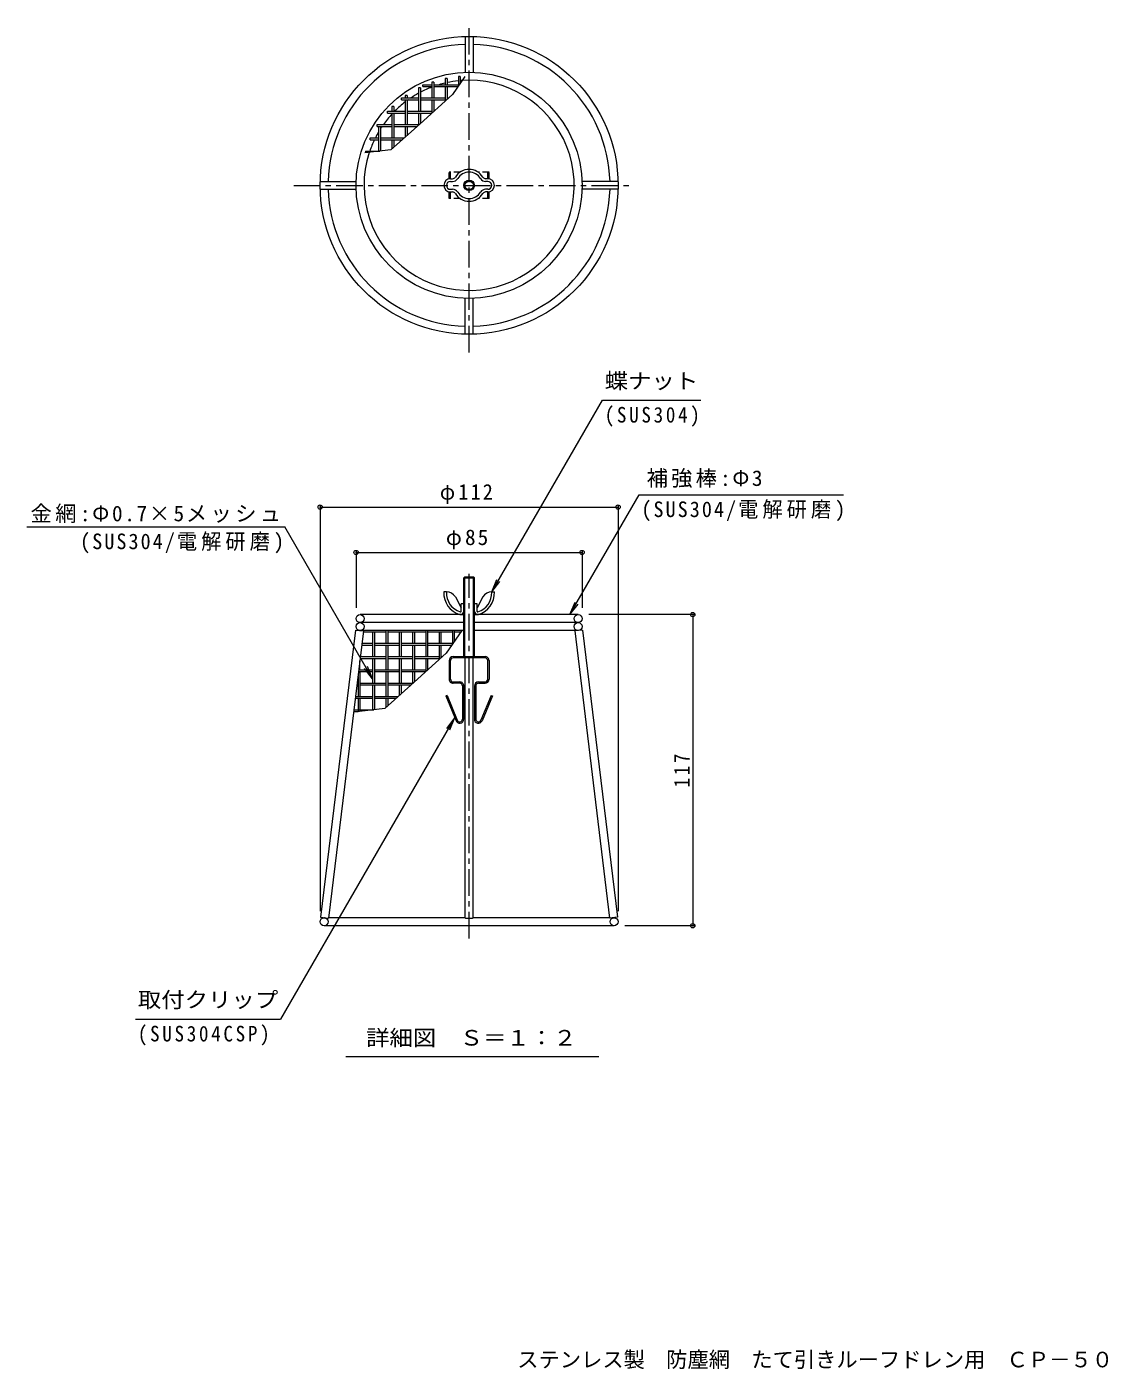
# Model space of a CAD drawing. Units: millimetres, scale not verified. Extents: x -345 to 342, y -270 to 234.
# Drawn here: x -345 to 61, y -270 to 234 of the extents above; entities that cross this region are included whole.
import ezdxf
from ezdxf.enums import TextEntityAlignment as Align

# ---------------------------------------------------------------- set-up
doc = ezdxf.new("R2010")
doc.units = ezdxf.units.MM
doc.header["$LTSCALE"] = 2
doc.header["$PDMODE"] = 32
doc.header["$PDSIZE"] = 1.6
doc.linetypes.add('CHAIN1', pattern=[8, 5, -1, 1, -1])
doc.linetypes.add('DASHED1', pattern=[1.8, 1.2, -0.6])
for name, color, linetype, lineweight in [('D-4', 7, 'Continuous', 9), ('D-5', 7, 'Continuous', 9), ('D-6', 4, 'Continuous', 9), ('D-9', 7, 'Continuous', 9), ('D-A', 2, 'Continuous', 9), ('D-B', 7, 'Continuous', 9)]:
    doc.layers.add(name, color=color, linetype=linetype, lineweight=lineweight)
doc.layers.add('F-5_F-5ﾚｲﾔ', color=2, linetype='Continuous')
doc.styles.add('ＭＳ ゴシック', font='')
doc.styles.get('ＭＳ ゴシック').set_extended_font_data('MS Gothic')

msp = doc.modelspace()

# ---------------------------------------------------------------- linework, layer by layer
at = {"layer": 'D-4'}
for p, q in [((-234.795, 54.297), (-234.795, -98.22)), ((-234.795, 53.697), (-122.795, 53.697)), ((-122.795, 54.297), (-122.795, -98.22)), ((-221.295, 37.222), (-221.295, 15.78)), ((-221.295, 36.622), (-136.295, 36.622)), ((-136.295, 37.222), (-136.295, 15.78)), ((-94.126, 13.28), (-133.795, 13.28)), ((-94.726, 13.28), (-94.726, -103.72)), ((-94.126, -103.72), (-120.295, -103.72))]:
    msp.add_line(p, q, dxfattribs=at)
for p in [(-234.795, 53.697), (-122.795, 53.697), (-221.295, 36.622), (-136.295, 36.622), (-94.726, 13.28), (-94.726, -103.72)]:
    msp.add_point(p, dxfattribs=at)
at = {"layer": 'D-5'}
for p, q in [((-170.261, 21.798), (-128.672, 93.832)), ((-128.672, 93.832), (-91.621, 93.832)), ((-140.885, 13.277), (-114.888, 58.306)), ((-114.888, 58.306), (-38.031, 58.306)), ((-345.061, 46.235), (-248.064, 46.235)), ((-215.074, -10.905), (-248.064, 46.235)), ((-170.261, 21.798), (-168.348, 26.417)), ((-170.261, 21.798), (-167.217, 25.765)), ((-140.885, 13.277), (-138.972, 17.896)), ((-140.885, 13.277), (-137.842, 17.244)), ((-215.074, -10.905), (-218.118, -6.939)), ((-215.074, -10.905), (-216.988, -6.286)), ((-184.272, -25.566), (-249.68, -138.856)), ((-184.272, -25.566), (-187.315, -29.533)), ((-184.272, -25.566), (-186.185, -30.185)), ((-304.197, -138.856), (-249.68, -138.856)), ((-130.001, -152.976), (-225.109, -152.976))]:
    msp.add_line(p, q, dxfattribs=at)
at = {"layer": 'D-6', "linetype": 'CHAIN1'}
for p, q in [((-178.795, 111.814), (-178.795, 234.255)), ((-244.744, 174.662), (-117.536, 174.662)), ((-178.794, -108.476), (-178.795, 28.615))]:
    msp.add_line(p, q, dxfattribs=at)
at = {"layer": 'D-6'}
for p, q in [((-180.295, 230.642), (-180.295, 217.136)), ((-177.295, 230.642), (-177.295, 217.136)), ((-234.775, 176.162), (-221.268, 176.162)), ((-234.775, 173.162), (-221.268, 173.162)), ((-122.815, 176.162), (-136.321, 176.162)), ((-122.815, 173.162), (-136.321, 173.162)), ((-180.295, 118.683), (-180.295, 132.189)), ((-177.295, 118.683), (-177.295, 132.189)), ((-180.795, 13.28), (-219.795, 13.28)), ((-180.795, 10.28), (-219.795, 10.28)), ((-137.795, 13.28), (-176.795, 13.28)), ((-137.795, 10.28), (-176.795, 10.28)), ((-221.465, 7.472), (-234.603, -100.55)), ((-180.795, 7.28), (-219.795, 7.28)), ((-137.795, 7.28), (-176.795, 7.28)), ((-136.124, 7.473), (-139.102, 7.11)), ((-139.102, 7.11), (-125.963, -100.911)), ((-136.124, 7.473), (-122.985, -100.549)), ((-180.294, -100.731), (-180.295, -3.048)), ((-177.294, -100.731), (-177.295, -3.048)), ((-234.603, -100.55), (-231.625, -100.912)), ((-233.204, -100.72), (-233.295, -100.72)), ((-180.294, -100.72), (-231.601, -100.72)), ((-125.987, -100.72), (-177.294, -100.72)), ((-122.985, -100.549), (-125.963, -100.911)), ((-124.295, -100.72), (-124.389, -100.72)), ((-124.384, -100.719), (-124.293, -100.719)), ((-124.295, -103.72), (-233.295, -103.72))]:
    msp.add_line(p, q, dxfattribs=at)
msp.add_lwpolyline([(-221.465, 7.472), (-218.487, 7.11), (-231.625, -100.912)], dxfattribs=at)
for centre, radius in [((-178.795, 174.662), 56), ((-178.795, 174.662), 42.5), ((-219.795, 11.78), 1.5), ((-219.795, 8.78), 1.5), ((-137.795, 11.78), 1.5), ((-137.795, 8.78), 1.5), ((-233.295, -102.22), 1.5), ((-124.295, -102.22), 1.5)]:
    msp.add_circle(centre, radius, dxfattribs=at)
for radius, start, end in [(53, 91.6218, 178.3782), (53, 1.6218, 88.3782), (39.5, 161.73702, 94.79459), (39.5, 103.17269, 106.60534), (39.5, 95.81435, 102.13203), (39.5, 118.75423, 123.72474), (39.5, 110.76094, 117.60223), (39.5, 127.41869, 135.15991), (39.5, 125.51198, 126.15085), (39.5, 137.24125, 144.65144), (39.5, 154.26276, 161.01118), (39.5, 149.40642, 153.13016), (39.5, 145.88688, 147.46666), (53, 181.6218, 268.3782), (53, 271.6218, 358.3782)]:
    msp.add_arc((-178.795, 174.662), radius, start, end, dxfattribs=at)
msp.add_ellipse((-178.794, -100.731), major_axis=(1.5, 0), ratio=0.120732, start_param=3.1415933, end_param=6.283186, dxfattribs=at)
at = {"layer": 'D-9', "linetype": 'DASHED1'}
for p, q in [((-186.295, 177.112), (-186.295, 179.662)), ((-182.112, 179.662), (-186.295, 179.662)), ((-185.795, 177.162), (-185.795, 179.662)), ((-171.795, 177.162), (-171.795, 179.662)), ((-186.295, 169.662), (-186.295, 172.213)), ((-185.795, 169.662), (-185.795, 172.162)), ((-171.795, 169.662), (-171.795, 172.162)), ((-171.295, 169.662), (-171.295, 172.213)), ((-182.111, 169.662), (-186.295, 169.662)), ((-171.301, 169.662), (-175.478, 169.662))]:
    msp.add_line(p, q, dxfattribs=at)
at = {"layer": 'D-9'}
for p, q in [((-171.295, 169.662), (-171.301, 169.662)), ((-180.795, 27.052), (-176.795, 27.052)), ((-180.395, -2.548), (-180.395, 27.452)), ((-177.195, -2.548), (-177.195, 27.452)), ((-176.795, -2.548), (-176.795, 27.052)), ((-186.295, -4.048), (-186.295, -11.048)), ((-185.795, -11.048), (-185.795, -4.048)), ((-184.795, -2.548), (-172.795, -2.548)), ((-172.795, -3.048), (-184.795, -3.048)), ((-171.795, -11.048), (-171.795, -4.048)), ((-171.295, -4.048), (-171.295, -11.048)), ((-184.795, -12.048), (-182.295, -12.048)), ((-182.295, -12.548), (-184.795, -12.548)), ((-181.295, -13.548), (-181.295, -26.048)), ((-180.795, -13.548), (-180.795, -26.048)), ((-176.795, -13.548), (-176.795, -26.048)), ((-176.295, -13.548), (-176.295, -26.048)), ((-175.295, -12.048), (-172.795, -12.048)), ((-175.295, -12.548), (-172.795, -12.548)), ((-187.082, -17.128), (-187.544, -17.32)), ((-187.544, -17.32), (-183.674, -26.637)), ((-187.082, -17.128), (-183.218, -26.432)), ((-170.507, -17.128), (-174.371, -26.432)), ((-170.045, -17.319), (-173.915, -26.637)), ((-170.507, -17.128), (-170.045, -17.319))]:
    msp.add_line(p, q, dxfattribs=at)
at = {"layer": 'D-9', "linetype": 'DASHED1'}
msp.add_lwpolyline([(-171.295, 177.112), (-171.295, 179.662), (-175.478, 179.662)], dxfattribs=at)
at = {"layer": 'D-9'}
msp.add_lwpolyline([(-180.795, -2.548), (-180.795, 27.052), (-180.395, 27.452), (-177.195, 27.452), (-176.795, 27.052)], dxfattribs=at)
for radius in [2, 1.6]:
    msp.add_circle((-178.795, 174.662), radius, dxfattribs=at)
for centre, radius, start, end in [((-184.795, -4.048), 1.5, 90.00029, 180.00029), ((-184.795, -4.048), 1, 90.00029, 180.00029), ((-172.795, -4.048), 1.5, 0.00029, 90.00029), ((-172.795, -4.048), 1, 0.00029, 90.00029), ((-184.795, -11.048), 1.5, 180.00029, 270.00029), ((-184.795, -11.048), 1, 180.00029, 270.00029), ((-182.295, -13.548), 1.5, 0.00029, 90.00029), ((-182.295, -13.548), 1, 0.00029, 90.00029), ((-175.295, -13.548), 1.5, 90.00029, 180.00029), ((-175.295, -13.548), 1, 90.00029, 180.00029), ((-172.795, -11.048), 1, 270.00029, 0.00029), ((-172.795, -11.048), 1.5, 270.00029, 0.00029), ((-182.295, -26.048), 1.5, 194.55623, 0.00027), ((-182.295, -26.048), 1, 194.55632, 0.00029), ((-175.295, -26.048), 1.5, 180.00029, 336.88346), ((-175.295, -26.048), 1, 180.00029, 345.4534)]:
    msp.add_arc(centre, radius, start, end, dxfattribs=at)
at = {"layer": 'D-A'}
for p, q in [((-185.795, 177.162), (-184.979, 177.162)), ((-183.987, 177.684), (-183.946, 177.739)), ((-183.162, 177.119), (-183.087, 177.227)), ((-174.427, 177.119), (-174.502, 177.227)), ((-173.603, 177.684), (-173.644, 177.739)), ((-171.795, 177.162), (-172.61, 177.162)), ((-185.795, 176.162), (-184.979, 176.162)), ((-185.795, 173.162), (-184.979, 173.162)), ((-185.795, 172.162), (-184.979, 172.162)), ((-183.987, 171.641), (-183.946, 171.585)), ((-183.087, 172.098), (-183.162, 172.206)), ((-174.427, 172.206), (-174.502, 172.098)), ((-173.603, 171.641), (-173.644, 171.585)), ((-171.795, 176.162), (-172.61, 176.162)), ((-171.795, 173.162), (-172.61, 173.162)), ((-171.795, 172.162), (-172.61, 172.162)), ((-187.347, 21.78), (-188.294, 21.78)), ((-170.242, 21.78), (-169.294, 21.78)), ((-183.963, 19.912), (-181.794, 15.78)), ((-181.794, 14.48), (-181.794, 17.28)), ((-180.395, 17.28), (-181.794, 17.28)), ((-180.794, 14.48), (-180.794, 17.28)), ((-175.794, 17.28), (-177.195, 17.28)), ((-176.795, 14.48), (-176.794, 17.28)), ((-175.795, 14.48), (-175.795, 17.28)), ((-173.626, 19.912), (-175.794, 15.78)), ((-182.274, 13.28), (-180.795, 13.28)), ((-182.129, 14.28), (-181.994, 14.28)), ((-176.795, 13.28), (-175.314, 13.28)), ((-175.46, 14.28), (-175.594, 14.28))]:
    msp.add_line(p, q, dxfattribs=at)
for centre, radius, start, end in [((-185.795, 174.662), 2.5, 90, 270), ((-184.977, 178.362), 1.2, 270, 325.56935), ((-184.977, 178.362), 2.2, 270, 325.56935), ((-178.795, 174.662), 6, 30.85286, 149.14713), ((-178.795, 174.662), 5, 30.85286, 149.14713), ((-172.613, 178.362), 2.2, 214.43065, 270), ((-172.613, 178.362), 1.2, 214.43065, 270), ((-171.795, 174.662), 2.5, 270, 90), ((-185.795, 174.662), 1.5, 90, 270), ((-184.977, 170.962), 2.2, 34.43065, 90), ((-184.977, 170.962), 1.2, 34.43065, 90), ((-178.795, 174.662), 5, 210.85287, 329.14714), ((-172.613, 170.962), 2.2, 90, 145.56935), ((-172.613, 170.962), 1.2, 90, 145.56935), ((-171.795, 174.662), 1.5, 270, 90), ((-178.795, 174.662), 6, 210.85287, 329.14714), ((-179.968, 21.295), 8.341, 176.67015, 253.94527), ((-187.347, 17.78), 4, 32.21684, 90.00035), ((-179.968, 21.295), 7.341, 176.67015, 252.87885), ((-177.621, 21.295), 7.341, 287.12186, 3.33055), ((-177.621, 21.295), 8.341, 286.05544, 3.33055), ((-170.241, 17.78), 4, 90.00035, 147.78386), ((-181.994, 14.48), 1.2, 270.00035, 0.00035), ((-181.994, 14.48), 0.2, 270.00035, 0.00035), ((-175.594, 14.48), 1.2, 180.00035, 270.00035), ((-175.594, 14.48), 0.2, 180.00035, 270.00035)]:
    msp.add_arc(centre, radius, start, end, dxfattribs=at)
at = {"layer": 'D-B'}
for p, q in [((-196.135, 212.515), (-192.796, 212.515)), ((-196.135, 211.815), (-196.135, 212.515)), ((-192.096, 213.445), (-192.096, 207.515)), ((-192.096, 212.515), (-182.796, 212.515)), ((-187.096, 214.813), (-187.096, 212.515)), ((-180.401, 215.631), (-185.095, 208.803)), ((-182.543, 212.515), (-182.543, 212.515)), ((-182.096, 215.529), (-182.096, 213.165)), ((-204.235, 207.515), (-197.796, 207.515)), ((-204.235, 206.815), (-204.235, 207.515)), ((-202.096, 208.397), (-202.096, 207.515)), ((-185.095, 208.803), (-197.218, 197.835)), ((-197.096, 211.351), (-197.096, 202.515)), ((-197.096, 207.515), (-187.796, 207.515)), ((-196.135, 211.815), (-192.796, 211.815)), ((-192.096, 211.815), (-183.024, 211.815)), ((-187.796, 211.815), (-187.796, 206.359)), ((-187.096, 211.815), (-187.096, 206.993)), ((-187.096, 207.515), (-186.519, 207.515)), ((-209.515, 202.515), (-202.796, 202.515)), ((-209.515, 201.815), (-209.515, 202.515)), ((-207.796, 204.328), (-207.796, 202.515)), ((-207.096, 204.328), (-207.796, 204.328)), ((-207.096, 204.328), (-207.096, 202.515)), ((-204.235, 206.815), (-197.796, 206.815)), ((-202.796, 206.815), (-202.796, 197.515)), ((-202.096, 206.815), (-202.096, 197.515)), ((-202.096, 202.515), (-192.796, 202.515)), ((-197.096, 206.815), (-187.796, 206.815)), ((-192.796, 206.815), (-192.796, 201.815)), ((-192.096, 206.815), (-192.096, 202.469)), ((-209.515, 201.815), (-202.796, 201.815)), ((-197.218, 197.835), (-208.186, 188.022)), ((-207.796, 201.815), (-207.796, 192.515)), ((-207.096, 201.815), (-207.096, 192.515)), ((-207.096, 197.515), (-197.796, 197.515)), ((-202.096, 201.815), (-192.819, 201.815)), ((-197.796, 201.815), (-197.796, 197.317)), ((-197.096, 201.815), (-197.096, 197.945)), ((-216.034, 191.815), (-212.796, 191.815)), ((-213.295, 196.815), (-207.796, 196.815)), ((-212.796, 196.815), (-212.796, 187.515)), ((-212.096, 196.815), (-212.096, 187.549)), ((-212.096, 192.515), (-203.164, 192.515)), ((-212.096, 191.815), (-203.946, 191.815)), ((-207.796, 191.815), (-207.796, 188.37)), ((-207.096, 196.815), (-198.358, 196.815)), ((-207.096, 191.815), (-207.096, 188.996)), ((-202.796, 196.815), (-202.796, 192.844)), ((-202.096, 196.815), (-202.096, 193.47)), ((-208.186, 188.022), (-217.944, 186.843)), ((-217.728, 187.515), (-212.379, 187.515)), ((-217.728, 187.515), (-217.728, 186.869)), ((-218.517, 6.814), (-210.08, 6.814)), ((-215.08, 6.814), (-215.08, -2.486)), ((-214.38, 6.814), (-214.38, -2.486)), ((-210.08, 7.28), (-210.08, 2.514)), ((-209.38, 7.28), (-209.38, 2.514)), ((-209.38, 6.814), (-195.08, 6.814)), ((-205.08, 6.814), (-205.08, -2.486)), ((-204.38, 6.814), (-204.38, -2.486)), ((-200.08, 6.814), (-200.08, 2.514)), ((-199.38, 6.814), (-199.38, 2.514)), ((-195.08, 7.28), (-195.08, -2.486)), ((-194.38, 7.28), (-194.38, -2.486)), ((-194.38, 6.814), (-185.08, 6.814)), ((-190.08, 6.814), (-190.08, 2.514)), ((-189.38, 6.814), (-189.38, 2.514)), ((-181.55, 7.28), (-187.379, -1.199)), ((-185.08, 7.28), (-185.08, 2.145)), ((-184.38, 7.28), (-184.38, 3.164)), ((-184.38, 6.814), (-181.871, 6.814)), ((-219.109, 1.814), (-215.08, 1.814)), ((-219.026, 2.514), (-215.08, 2.514)), ((-214.38, 2.514), (-205.08, 2.514)), ((-214.38, 1.814), (-205.08, 1.814)), ((-210.08, 1.814), (-210.08, -7.487)), ((-209.38, 1.814), (-209.38, -7.487)), ((-204.38, 2.514), (-195.08, 2.514)), ((-204.38, 1.814), (-195.08, 1.814)), ((-200.08, 1.814), (-200.08, -7.487)), ((-199.38, 1.814), (-199.38, -7.487)), ((-194.38, 2.514), (-184.827, 2.514)), ((-194.38, 1.814), (-185.308, 1.814)), ((-190.08, 1.814), (-190.08, -3.642)), ((-189.38, 1.814), (-189.38, -3.009)), ((-219.816, -7.487), (-219.816, -4.159)), ((-219.701, -3.186), (-210.08, -3.186)), ((-219.618, -2.486), (-210.08, -2.486)), ((-215.08, -3.186), (-215.08, -12.486)), ((-214.38, -3.186), (-214.38, -12.486)), ((-209.38, -2.486), (-200.08, -2.486)), ((-209.38, -3.186), (-200.08, -3.186)), ((-205.08, -3.186), (-205.08, -12.486)), ((-204.38, -3.186), (-204.38, -12.486)), ((-199.38, -2.486), (-190.08, -2.486)), ((-199.38, -3.186), (-190.08, -3.186)), ((-195.08, -3.186), (-195.08, -8.186)), ((-194.38, -3.186), (-194.38, -7.533)), ((-189.38, -2.486), (-188.803, -2.486)), ((-220.516, -10.069), (-220.516, -17.487)), ((-220.293, -8.186), (-215.08, -8.186)), ((-220.211, -7.487), (-215.08, -7.487)), ((-219.816, -8.186), (-219.816, -17.487)), ((-214.38, -7.487), (-205.08, -7.487)), ((-214.38, -8.186), (-205.08, -8.186)), ((-210.08, -8.186), (-210.08, -17.487)), ((-209.38, -8.186), (-209.38, -17.487)), ((-204.38, -7.487), (-195.08, -7.487)), ((-204.38, -8.186), (-195.103, -8.186)), ((-200.08, -8.186), (-200.08, -12.684)), ((-199.38, -8.186), (-199.38, -12.057)), ((-220.886, -13.186), (-220.516, -13.186)), ((-220.803, -12.486), (-220.516, -12.486)), ((-219.816, -12.486), (-210.08, -12.486)), ((-219.816, -13.186), (-210.08, -13.186)), ((-215.08, -13.186), (-215.08, -22.487)), ((-214.38, -13.186), (-214.38, -22.452)), ((-209.38, -12.486), (-200.08, -12.486)), ((-209.38, -13.186), (-200.641, -13.186)), ((-205.08, -13.186), (-205.08, -17.158)), ((-204.38, -13.186), (-204.38, -16.532)), ((-221.478, -18.187), (-215.08, -18.187)), ((-221.395, -17.487), (-215.08, -17.487)), ((-220.516, -18.187), (-220.516, -23.194)), ((-219.816, -18.187), (-219.816, -23.109)), ((-214.38, -17.487), (-205.448, -17.487)), ((-214.38, -18.187), (-206.23, -18.187)), ((-210.08, -18.187), (-210.08, -21.632)), ((-209.38, -18.187), (-209.38, -21.005)), ((-210.47, -21.98), (-222.093, -23.384)), ((-222.07, -23.186), (-220.458, -23.186)), ((-221.987, -22.487), (-214.663, -22.487))]:
    msp.add_line(p, q, dxfattribs=at)
for points in [[(-192.096, 213.445), (-192.796, 213.445), (-192.796, 207.515)], [(-187.096, 214.813), (-187.796, 214.813), (-187.796, 212.515)], [(-182.096, 215.529), (-182.796, 215.529), (-182.796, 212.147)], [(-202.096, 208.397), (-202.796, 208.397), (-202.796, 207.515)], [(-197.096, 211.351), (-197.796, 211.351), (-197.796, 202.515)], [(-213.295, 196.815), (-213.295, 197.515), (-207.796, 197.515)], [(-216.034, 191.815), (-216.034, 192.515), (-212.796, 192.515)], [(-187.379, -1.199), (-199.502, -12.167), (-210.47, -21.98)]]:
    msp.add_lwpolyline(points, dxfattribs=at)

# ---------------------------------------------------------------- texts
at = {"layer": 'D-4', "color": 2, "char_height": 5.865, "attachment_point": 7, "style": 'ＭＳ ゴシック'}
for s, insert in [('\\T1.21;\\W0.95;φ112', (-189.795, 54.897)), ('\\T1.19;φ85', (-187.545, 37.822))]:
    msp.add_mtext(s, dxfattribs=dict(at, insert=insert))
at = {"layer": 'D-4', "color": 2, "insert": (-95.926, -51.72), "char_height": 5.865, "attachment_point": 7, "rotation": 90, "style": 'ＭＳ ゴシック'}
msp.add_mtext('\\T1.27;\\W0.9;117', dxfattribs=at)
at = {"layer": 'D-5', "color": 2, "style": 'ＭＳ ゴシック', "width": 1.1}
for s, p in [('蝶ナット', (-127.819, 96.461)), ('取付クリップ', (-303.343, -136.227)), ('詳細図\u3000Ｓ＝１：２', (-217.555, -150.539))]:
    msp.add_text(s, height=5.865, dxfattribs=at).set_placement(p, align=Align.BOTTOM_LEFT)
at = {"layer": 'D-5', "color": 2, "char_height": 5.865, "attachment_point": 7, "style": 'ＭＳ ゴシック'}
for s, insert in [('\\T1.28;\\W0.9;(SUS304)', (-127.819, 83.903)), ('\\T1.15;補強棒:Φ3', (-112.028, 60.934)), ('\\T1.2;\\W0.95;(SUS304/電解研磨)', (-114.034, 48.377)), ('\\T1.16;金網:Φ0.7×5メッシュ', (-343.675, 47.697)), ('\\T1.2;\\W0.95;(SUS304/電解研磨)', (-325.041, 36.306)), ('\\T1.28;\\W0.9;(SUS304CSP)', (-303.343, -148.784))]:
    msp.add_mtext(s, dxfattribs=dict(at, insert=insert))
at = {"layer": 'F-5_F-5ﾚｲﾔ', "style": 'ＭＳ ゴシック'}
msp.add_text('ステンレス製\u3000防塵網\u3000たて引きルーフドレン用\u3000ＣＰ－５０', height=5.865, dxfattribs=at).set_placement((-160.703, -271.516), align=Align.BOTTOM_LEFT)

doc.saveas('drawing.dxf')
